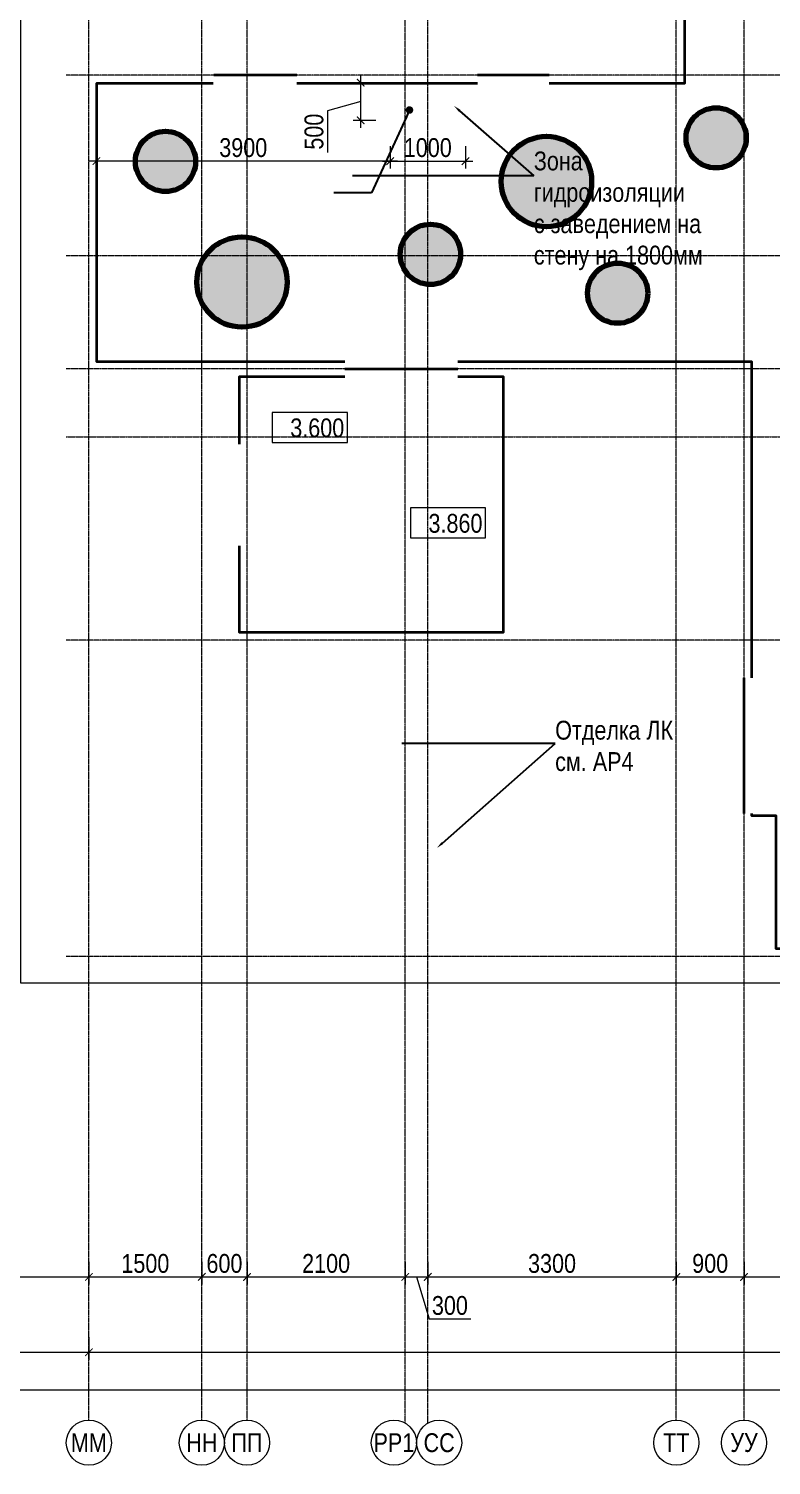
# Model space of a CAD drawing. Header units: millimetres. Extents: x -328335 to 1213373, y -208171 to 164144.
# Drawn here: x 93702 to 103561, y -6755 to 12317 of the extents above; entities that cross this region are included whole.
import ezdxf
from ezdxf import colors
from ezdxf.entities.mleader import LeaderData, LeaderLine
from ezdxf.enums import TextEntityAlignment as Align
from ezdxf.math import Vec2, Vec3

# ---------------------------------------------------------------- set-up
doc = ezdxf.new("R2010")
doc.units = ezdxf.units.MM
doc.header["$LTSCALE"] = 0.5
doc.linetypes.add('CENTER', pattern=[50.8, 31.75, -6.35, 6.35, -6.35])
doc.linetypes.add('DASHED', pattern=[19.05, 12.7, -6.35])
doc.layers.get('Defpoints').update_dxf_attribs({"color": 140})
for name, color, linetype, lineweight in [('АИ_Плинтус', 3, 'Continuous', 9), ('АИ_Полы', 1, 'Continuous', 9), ('АИ_Полы марка', 1, 'Continuous', 13), ('АИ_Полы_размеры', 7, 'Continuous', 5), ('АР6_потолок_отм', 5, 'Continuous', 5), ('АЦ_Бафы', 8, 'Continuous', 0), ('АЦ_Стены', 8, 'Continuous', 70), ('РД_Оси_размер', 8, 'Continuous', 0)]:
    doc.layers.add(name, color=color, linetype=linetype, lineweight=lineweight)
doc.layers.add('АИ_Т_Профиль', color=2, linetype='Continuous', lineweight=40, true_color=0xffff00)
doc.layers.add('РД_Оси_100', color=7, linetype='Continuous', lineweight=0, true_color=0x525252)
doc.layers.add('АР_Делит', color=120, linetype='Continuous', lineweight=0, plot=False)
doc.styles.add('Arial_Narrow_08', font='ARIALN.TTF', dxfattribs={"width": 0.8})
doc.styles.get("Standard").update_dxf_attribs({"font": 'romans.shx', "width": 0.75})
doc.styles.add('style1', font='ARIALN.TTF')
doc.styles.add('ккк', font='isocpeur.ttf', dxfattribs={"width": 0.85, "oblique": 15})
doc.dimstyles.new('Dim100_ареал', dxfattribs={"dimscale": 100, "dimtxt": 2.5, "dimasz": 1, "dimexe": 1, "dimexo": 1, "dimgap": 0.5, "dimtad": 1, "dimzin": 12, "dimdsep": 46, "dimtxsty": 'style1', "dimblk": 'ARCHTICK', "dimcen": 1, "dimdle": 1, "dimaunit": 1, "dimadec": 0, "dimazin": 3, "dimtfac": 1, "dimtmove": 1, "dimatfit": 3, "dimldrblk": 'OPEN30', "dimfxl": 2, "dimfxlon": 1, "dimtolj": 1, "dimtzin": 0, "dimlwd": 5, "dimlwe": 5, "dimarcsym": 0})

# ---------------------------------------------------------------- blocks, each defined once
blk = doc.blocks.new('A-iden')
at = {"linetype": 'Continuous', "lineweight": 5}
blk.add_circle((0, -4), 3, dxfattribs=at)
at = {"color": 0, "linetype": 'Continuous', "lineweight": 20, "style": 'ккк', "width": 0.85}
blk.add_attdef('ID', text='', height=4, dxfattribs=at).set_placement((0.31, -3.85), align=Align.MIDDLE_CENTER)
blk = doc.blocks.new('_ArchTick')
at = {"color": 0, "linetype": 'ByBlock', "const_width": 0.15}
blk.add_lwpolyline([(-0.5, -0.5), (0.5, 0.5)], dxfattribs=at)
blk = doc.blocks.new('*D391')
at = {"layer": 'Defpoints', "color": 0, "transparency": 16777216}
for p in [(91800, -3255), (94500, -3255), (94500, -4255)]:
    blk.add_point(p, dxfattribs=at)
at = {"layer": 'РД_Оси_размер', "color": 0, "lineweight": 5, "transparency": 16777216}
for p, q in [((91800, -4055), (91800, -4355)), ((94500, -4055), (94500, -4355)), ((91700, -4255), (94600, -4255))]:
    blk.add_line(p, q, dxfattribs=at)
at = {"layer": 'РД_Оси_размер', "color": 0, "lineweight": 5, "transparency": 16777216, "xscale": 100, "yscale": 100, "zscale": 100, "rotation": 180}
blk.add_blockref('_ArchTick', (91800, -4255), dxfattribs=at)
at = {"layer": 'РД_Оси_размер', "color": 0, "lineweight": 5, "transparency": 16777216, "xscale": 100, "yscale": 100, "zscale": 100}
blk.add_blockref('_ArchTick', (94500, -4255), dxfattribs=at)
at = {"layer": 'РД_Оси_размер', "color": 0, "transparency": 16777216, "insert": (93150, -4077), "char_height": 250, "attachment_point": 5, "style": 'style1'}
blk.add_mtext('\\A1;2700', dxfattribs=at)
blk = doc.blocks.new('_Open30')
at = {"color": 0, "linetype": 'ByBlock', "lineweight": -2}
for p, q in [((-1, 0.27), (0, 0)), ((0, 0), (-1, -0.27)), ((0, 0), (-1, 0))]:
    blk.add_line(p, q, dxfattribs=at)
blk = doc.blocks.new('*D392')
at = {"layer": 'Defpoints', "color": 0, "transparency": 16777216}
for p in [(94500, -3255), (96000, -3255), (96000, -4255)]:
    blk.add_point(p, dxfattribs=at)
at = {"layer": 'РД_Оси_размер', "color": 0, "lineweight": 5, "transparency": 16777216}
for p, q in [((94500, -4055), (94500, -4355)), ((96000, -4055), (96000, -4355)), ((94400, -4255), (96100, -4255))]:
    blk.add_line(p, q, dxfattribs=at)
at = {"layer": 'РД_Оси_размер', "color": 0, "lineweight": 5, "transparency": 16777216, "xscale": 100, "yscale": 100, "zscale": 100, "rotation": 180}
blk.add_blockref('_ArchTick', (94500, -4255), dxfattribs=at)
at = {"layer": 'РД_Оси_размер', "color": 0, "lineweight": 5, "transparency": 16777216, "xscale": 100, "yscale": 100, "zscale": 100}
blk.add_blockref('_ArchTick', (96000, -4255), dxfattribs=at)
at = {"layer": 'РД_Оси_размер', "color": 0, "transparency": 16777216, "insert": (95250, -4077), "char_height": 250, "attachment_point": 5, "style": 'style1'}
blk.add_mtext('\\A1;1500', dxfattribs=at)
blk = doc.blocks.new('*D393')
at = {"layer": 'Defpoints', "color": 0, "transparency": 16777216}
for p in [(96000, -3255), (96600, -3255), (96600, -4255)]:
    blk.add_point(p, dxfattribs=at)
at = {"layer": 'РД_Оси_размер', "color": 0, "lineweight": 5, "transparency": 16777216}
for p, q in [((96000, -4055), (96000, -4355)), ((96600, -4055), (96600, -4355)), ((95900, -4255), (96700, -4255))]:
    blk.add_line(p, q, dxfattribs=at)
at = {"layer": 'РД_Оси_размер', "color": 0, "lineweight": 5, "transparency": 16777216, "xscale": 100, "yscale": 100, "zscale": 100, "rotation": 180}
blk.add_blockref('_ArchTick', (96000, -4255), dxfattribs=at)
at = {"layer": 'РД_Оси_размер', "color": 0, "lineweight": 5, "transparency": 16777216, "xscale": 100, "yscale": 100, "zscale": 100}
blk.add_blockref('_ArchTick', (96600, -4255), dxfattribs=at)
at = {"layer": 'РД_Оси_размер', "color": 0, "transparency": 16777216, "insert": (96300, -4077), "char_height": 250, "attachment_point": 5, "style": 'style1'}
blk.add_mtext('\\A1;600', dxfattribs=at)
blk = doc.blocks.new('*D394')
at = {"layer": 'Defpoints', "color": 0, "transparency": 16777216}
for p in [(96600, -3255), (98700, -3255), (98700, -4255)]:
    blk.add_point(p, dxfattribs=at)
at = {"layer": 'РД_Оси_размер', "color": 0, "lineweight": 5, "transparency": 16777216}
for p, q in [((96600, -4055), (96600, -4355)), ((98700, -4055), (98700, -4355)), ((96500, -4255), (98800, -4255))]:
    blk.add_line(p, q, dxfattribs=at)
at = {"layer": 'РД_Оси_размер', "color": 0, "lineweight": 5, "transparency": 16777216, "xscale": 100, "yscale": 100, "zscale": 100, "rotation": 180}
blk.add_blockref('_ArchTick', (96600, -4255), dxfattribs=at)
at = {"layer": 'РД_Оси_размер', "color": 0, "lineweight": 5, "transparency": 16777216, "xscale": 100, "yscale": 100, "zscale": 100}
blk.add_blockref('_ArchTick', (98700, -4255), dxfattribs=at)
at = {"layer": 'РД_Оси_размер', "color": 0, "transparency": 16777216, "insert": (97650, -4077), "char_height": 250, "attachment_point": 5, "style": 'style1'}
blk.add_mtext('\\A1;2100', dxfattribs=at)
blk = doc.blocks.new('*D395')
at = {"layer": 'Defpoints', "color": 0, "transparency": 16777216}
for p in [(98700, -3255), (99000, -3255), (99000, -4255)]:
    blk.add_point(p, dxfattribs=at)
at = {"layer": 'РД_Оси_размер', "color": 0, "lineweight": 5, "transparency": 16777216}
for p, q in [((98700, -4055), (98700, -4355)), ((99000, -4055), (99000, -4355)), ((98600, -4255), (99100, -4255)), ((98850, -4255), (99017, -4813)), ((99017, -4813), (99570, -4813))]:
    blk.add_line(p, q, dxfattribs=at)
at = {"layer": 'РД_Оси_размер', "color": 0, "lineweight": 5, "transparency": 16777216, "xscale": 100, "yscale": 100, "zscale": 100, "rotation": 180}
blk.add_blockref('_ArchTick', (98700, -4255), dxfattribs=at)
at = {"layer": 'РД_Оси_размер', "color": 0, "lineweight": 5, "transparency": 16777216, "xscale": 100, "yscale": 100, "zscale": 100}
blk.add_blockref('_ArchTick', (99000, -4255), dxfattribs=at)
at = {"layer": 'РД_Оси_размер', "color": 0, "transparency": 16777216, "insert": (99294, -4635), "char_height": 250, "attachment_point": 5, "style": 'style1'}
blk.add_mtext('\\A1;300', dxfattribs=at)
blk = doc.blocks.new('*D396')
at = {"layer": 'Defpoints', "color": 0, "transparency": 16777216}
for p in [(99000, -3255), (102300, -3255), (102300, -4255)]:
    blk.add_point(p, dxfattribs=at)
at = {"layer": 'РД_Оси_размер', "color": 0, "lineweight": 5, "transparency": 16777216}
for p, q in [((99000, -4055), (99000, -4355)), ((102300, -4055), (102300, -4355)), ((98900, -4255), (102400, -4255))]:
    blk.add_line(p, q, dxfattribs=at)
at = {"layer": 'РД_Оси_размер', "color": 0, "lineweight": 5, "transparency": 16777216, "xscale": 100, "yscale": 100, "zscale": 100, "rotation": 180}
blk.add_blockref('_ArchTick', (99000, -4255), dxfattribs=at)
at = {"layer": 'РД_Оси_размер', "color": 0, "lineweight": 5, "transparency": 16777216, "xscale": 100, "yscale": 100, "zscale": 100}
blk.add_blockref('_ArchTick', (102300, -4255), dxfattribs=at)
at = {"layer": 'РД_Оси_размер', "color": 0, "transparency": 16777216, "insert": (100650, -4077), "char_height": 250, "attachment_point": 5, "style": 'style1'}
blk.add_mtext('\\A1;3300', dxfattribs=at)
blk = doc.blocks.new('*D397')
at = {"layer": 'Defpoints', "color": 0, "transparency": 16777216}
for p in [(102300, -3255), (103200, -3255), (103200, -4255)]:
    blk.add_point(p, dxfattribs=at)
at = {"layer": 'РД_Оси_размер', "color": 0, "lineweight": 5, "transparency": 16777216}
for p, q in [((102300, -4055), (102300, -4355)), ((103200, -4055), (103200, -4355)), ((102200, -4255), (103300, -4255))]:
    blk.add_line(p, q, dxfattribs=at)
at = {"layer": 'РД_Оси_размер', "color": 0, "lineweight": 5, "transparency": 16777216, "xscale": 100, "yscale": 100, "zscale": 100, "rotation": 180}
blk.add_blockref('_ArchTick', (102300, -4255), dxfattribs=at)
at = {"layer": 'РД_Оси_размер', "color": 0, "lineweight": 5, "transparency": 16777216, "xscale": 100, "yscale": 100, "zscale": 100}
blk.add_blockref('_ArchTick', (103200, -4255), dxfattribs=at)
at = {"layer": 'РД_Оси_размер', "color": 0, "transparency": 16777216, "insert": (102750, -4077), "char_height": 250, "attachment_point": 5, "style": 'style1'}
blk.add_mtext('\\A1;900', dxfattribs=at)
blk = doc.blocks.new('*D398')
at = {"layer": 'Defpoints', "color": 0, "transparency": 16777216}
for p in [(103200, -3255), (105300, -3255), (105300, -4255)]:
    blk.add_point(p, dxfattribs=at)
at = {"layer": 'РД_Оси_размер', "color": 0, "lineweight": 5, "transparency": 16777216}
for p, q in [((103200, -4055), (103200, -4355)), ((105300, -4055), (105300, -4355)), ((103100, -4255), (105400, -4255))]:
    blk.add_line(p, q, dxfattribs=at)
at = {"layer": 'РД_Оси_размер', "color": 0, "lineweight": 5, "transparency": 16777216, "xscale": 100, "yscale": 100, "zscale": 100, "rotation": 180}
blk.add_blockref('_ArchTick', (103200, -4255), dxfattribs=at)
at = {"layer": 'РД_Оси_размер', "color": 0, "lineweight": 5, "transparency": 16777216, "xscale": 100, "yscale": 100, "zscale": 100}
blk.add_blockref('_ArchTick', (105300, -4255), dxfattribs=at)
at = {"layer": 'РД_Оси_размер', "color": 0, "transparency": 16777216, "insert": (104250, -4077), "char_height": 250, "attachment_point": 5, "style": 'style1'}
blk.add_mtext('\\A1;2100', dxfattribs=at)
blk = doc.blocks.new('*D30')
at = {"layer": 'Defpoints', "color": 0, "transparency": 16777216}
for p in [(0, -3255), (114600, -3255), (114600, -5755)]:
    blk.add_point(p, dxfattribs=at)
at = {"layer": 'РД_Оси_размер', "color": 0, "lineweight": 5, "transparency": 16777216}
for p, q in [((0, -5555), (0, -5855)), ((114600, -5555), (114600, -5855)), ((-100, -5755), (114700, -5755))]:
    blk.add_line(p, q, dxfattribs=at)
at = {"layer": 'РД_Оси_размер', "color": 0, "lineweight": 5, "transparency": 16777216, "xscale": 100, "yscale": 100, "zscale": 100, "rotation": 180}
blk.add_blockref('_ArchTick', (0, -5755), dxfattribs=at)
at = {"layer": 'РД_Оси_размер', "color": 0, "lineweight": 5, "transparency": 16777216, "xscale": 100, "yscale": 100, "zscale": 100}
blk.add_blockref('_ArchTick', (114600, -5755), dxfattribs=at)
at = {"layer": 'РД_Оси_размер', "color": 0, "transparency": 16777216, "insert": (57300, -5577), "char_height": 250, "attachment_point": 5, "style": 'style1'}
blk.add_mtext('\\A1;114600', dxfattribs=at)
blk = doc.blocks.new('*D47')
at = {"layer": 'Defpoints', "color": 0, "transparency": 16777216}
for p in [(83100, -3255), (94500, -3255), (94500, -5255)]:
    blk.add_point(p, dxfattribs=at)
at = {"layer": 'РД_Оси_размер', "color": 0, "lineweight": 5, "transparency": 16777216}
for p, q in [((83100, -5055), (83100, -5355)), ((94500, -5055), (94500, -5355)), ((83000, -5255), (94600, -5255))]:
    blk.add_line(p, q, dxfattribs=at)
at = {"layer": 'РД_Оси_размер', "color": 0, "lineweight": 5, "transparency": 16777216, "xscale": 100, "yscale": 100, "zscale": 100, "rotation": 180}
blk.add_blockref('_ArchTick', (83100, -5255), dxfattribs=at)
at = {"layer": 'РД_Оси_размер', "color": 0, "lineweight": 5, "transparency": 16777216, "xscale": 100, "yscale": 100, "zscale": 100}
blk.add_blockref('_ArchTick', (94500, -5255), dxfattribs=at)
at = {"layer": 'РД_Оси_размер', "color": 0, "transparency": 16777216, "insert": (88800, -5077), "char_height": 250, "attachment_point": 5, "style": 'style1'}
blk.add_mtext('\\A1;11400', dxfattribs=at)
blk = doc.blocks.new('*D302')
at = {"layer": 'Defpoints', "color": 0, "transparency": 16777216}
for p in [(94500, -3255), (114600, -3255), (114600, -5255)]:
    blk.add_point(p, dxfattribs=at)
at = {"layer": 'РД_Оси_размер', "color": 0, "lineweight": 5, "transparency": 16777216}
for p, q in [((94500, -5055), (94500, -5355)), ((114600, -5055), (114600, -5355)), ((94400, -5255), (114700, -5255))]:
    blk.add_line(p, q, dxfattribs=at)
at = {"layer": 'РД_Оси_размер', "color": 0, "lineweight": 5, "transparency": 16777216, "xscale": 100, "yscale": 100, "zscale": 100, "rotation": 180}
blk.add_blockref('_ArchTick', (94500, -5255), dxfattribs=at)
at = {"layer": 'РД_Оси_размер', "color": 0, "lineweight": 5, "transparency": 16777216, "xscale": 100, "yscale": 100, "zscale": 100}
blk.add_blockref('_ArchTick', (114600, -5255), dxfattribs=at)
at = {"layer": 'РД_Оси_размер', "color": 0, "transparency": 16777216, "insert": (104550, -5077), "char_height": 250, "attachment_point": 5, "style": 'style1'}
blk.add_mtext('\\A1;20100', dxfattribs=at)
blk = doc.blocks.new('Отметка_план')
at = {"color": 7, "lineweight": 5}
blk.add_lwpolyline([(0, 0), (10, 0), (10, 4), (0, 4)], close=True, dxfattribs=at)
at = {"style": 'Arial_Narrow_08', "width": 0.8}
blk.add_attdef('OTMG', text='', height=2.5, dxfattribs=at).set_placement((9.06, 0.7), align=Align.RIGHT)
blk = doc.blocks.new('*D237')
at = {"layer": 'Defpoints', "color": 0, "transparency": 16777216}
for p in [(98500, 11100), (99500, 11100), (99500, 10559)]:
    blk.add_point(p, dxfattribs=at)
at = {"layer": 'АИ_Полы_размеры', "color": 0, "lineweight": 5, "transparency": 16777216}
for p, q in [((98500, 10759), (98500, 10459)), ((99500, 10759), (99500, 10459)), ((98400, 10559), (99600, 10559))]:
    blk.add_line(p, q, dxfattribs=at)
at = {"layer": 'АИ_Полы_размеры', "color": 0, "lineweight": 5, "transparency": 16777216, "xscale": 100, "yscale": 100, "zscale": 100, "rotation": 180}
blk.add_blockref('_ArchTick', (98500, 10559), dxfattribs=at)
at = {"layer": 'АИ_Полы_размеры', "color": 0, "lineweight": 5, "transparency": 16777216, "xscale": 100, "yscale": 100, "zscale": 100}
blk.add_blockref('_ArchTick', (99500, 10559), dxfattribs=at)
at = {"layer": 'АИ_Полы_размеры', "color": 0, "transparency": 16777216, "insert": (99000, 10737), "char_height": 250, "attachment_point": 5, "style": 'style1'}
blk.add_mtext('\\A1;1000', dxfattribs=at)
blk = doc.blocks.new('*D238')
at = {"layer": 'Defpoints', "color": 0, "transparency": 16777216}
for p in [(98110, 11600), (99500, 11600), (99500, 11100)]:
    blk.add_point(p, dxfattribs=at)
at = {"layer": 'АИ_Полы_размеры', "color": 0, "lineweight": 5, "transparency": 16777216}
for p, q in [((98110, 11000), (98110, 11700)), ((98310, 11600), (98010, 11600)), ((98110, 11350), (97667, 11226)), ((97667, 11226), (97667, 10674)), ((98310, 11100), (98010, 11100))]:
    blk.add_line(p, q, dxfattribs=at)
at = {"layer": 'АИ_Полы_размеры', "color": 0, "lineweight": 5, "transparency": 16777216, "xscale": 100, "yscale": 100, "zscale": 100}
for p, rotation in [((98110, 11600), 90), ((98110, 11100), 270)]:
    blk.add_blockref('_ArchTick', p, dxfattribs=dict(at, rotation=rotation))
at = {"layer": 'АИ_Полы_размеры', "color": 0, "transparency": 16777216, "insert": (97490, 10950), "char_height": 250, "attachment_point": 5, "rotation": 90, "style": 'style1'}
blk.add_mtext('\\A1;500', dxfattribs=at)
blk = doc.blocks.new('*D239')
at = {"layer": 'Defpoints', "color": 0, "transparency": 16777216}
for p in [(94600, 11100), (98500, 11100), (94600, 10559)]:
    blk.add_point(p, dxfattribs=at)
at = {"layer": 'АИ_Полы_размеры', "color": 0, "lineweight": 5, "transparency": 16777216}
for p, q in [((94600, 10759), (94600, 10459)), ((98500, 10759), (98500, 10459)), ((98600, 10559), (94500, 10559))]:
    blk.add_line(p, q, dxfattribs=at)
at = {"layer": 'АИ_Полы_размеры', "color": 0, "lineweight": 5, "transparency": 16777216, "xscale": 100, "yscale": 100, "zscale": 100, "rotation": 180}
blk.add_blockref('_ArchTick', (94600, 10559), dxfattribs=at)
at = {"layer": 'АИ_Полы_размеры', "color": 0, "lineweight": 5, "transparency": 16777216, "xscale": 100, "yscale": 100, "zscale": 100}
blk.add_blockref('_ArchTick', (98500, 10559), dxfattribs=at)
at = {"layer": 'АИ_Полы_размеры', "color": 0, "transparency": 16777216, "insert": (96550, 10737), "char_height": 250, "attachment_point": 5, "style": 'style1'}
blk.add_mtext('\\A1;3900', dxfattribs=at)
blk = doc.blocks.new('Баф_сер2_1200')
at = {"layer": 'АЦ_Стены', "true_color": 0x545671}
h = blk.add_hatch(color=251, dxfattribs=at)
h.dxf.hatch_style = 1
h.paths.add_polyline_path([(600, -13, 1), (-600, -13, 1)])
at = {"layer": 'АЦ_Стены', "color": 251, "true_color": 0x545671}
blk.add_circle((0, -13), 600, dxfattribs=at)
blk = doc.blocks.new('Баф_сер2_800')
at = {"layer": 'АЦ_Стены', "true_color": 0x545671}
h = blk.add_hatch(color=251, dxfattribs=at)
h.dxf.hatch_style = 1
h.paths.add_polyline_path([(400, 0, 1), (-400, 0, 1)])
at = {"layer": 'АЦ_Стены', "color": 251, "true_color": 0x545671}
blk.add_circle((0, 0), 400, dxfattribs=at)
blk = doc.blocks.new('_Dot')
at = {"color": 0, "linetype": 'ByBlock', "lineweight": -2}
blk.add_line((-0.5, 0), (-1, 0), dxfattribs=at)
at = {"color": 0, "linetype": 'ByBlock', "const_width": 0.5}
blk.add_lwpolyline([(-0.25, 0, 1), (0.25, 0, 1)], format="xyb", close=True, dxfattribs=at)
blk = doc.blocks.new('СОШ_2200_АР_ОСИ_М100_28.05.24')
at = {"layer": 'АР_Делит', "color": 5, "linetype": 'DASHED'}
blk.add_lwpolyline([(114955, 135155), (114955, -355), (93595.036, -355), (93595.036, 13855), (94145, 13855), (94145, 68320), (66055, 68320), (66055, 13857.73), (83455, 13857.73), (83455, -355), (45245, -355), (45245, 13145), (44695, 13145), (44695, 26755), (45245, 26755), (45245, 68320), (20455, 68320), (20455, 26755), (27955, 26755), (27955, 13145), (-355, 13145), (-355, 100855), (37145, 100855), (37145, 129155)], dxfattribs=at)
at = {"layer": 'РД_Оси_100', "color": 8, "linetype": 'CENTER', "true_color": 0x808080}
for p, q in [((94500, -6155), (94500, 139938.679)), ((96000, -6155), (96000, 139938.679)), ((102300, -6155), (102300, 139938.679)), ((119910, 11700), (94200, 11700)), ((119910, 9300), (94200, 9300)), ((119910, 7800), (94200, 7800)), ((119910, 4200), (94200, 4200)), ((119910, 0), (94200, 0))]:
    blk.add_line(p, q, dxfattribs=at)
for points in [[(96600, -6155), (96600, 139938.679)], [(98700, -6194.98), (98700, 139538.679), (98550, 139938.679)], [(99000, -6195.83), (99000, 139538.679), (99150, 139938.679)], [(103200, -6155), (103200, 139938.679)], [(94200, 6900), (119910, 6900)]]:
    blk.add_lwpolyline(points, dxfattribs=at)
at = {"layer": 'РД_Оси_100', "color": 0}
ref = blk.add_blockref('A-iden', (94500, -6054.999), dxfattribs=dict(at, xscale=100, yscale=100, zscale=100))
ref.add_attrib('ID', 'ММ', dxfattribs={"layer": '0', "linetype": 'Continuous', "height": 250, "style": 'style1'}).set_placement((94500, -6454.999), align=Align.MIDDLE)
ref = blk.add_blockref('A-iden', (96000, -6054.999), dxfattribs=dict(at, xscale=100, yscale=100, zscale=100))
ref.add_attrib('ID', 'НН', dxfattribs={"layer": '0', "linetype": 'Continuous', "height": 250, "style": 'style1'}).set_placement((96000, -6454.999), align=Align.MIDDLE)
ref = blk.add_blockref('A-iden', (96599.266, -6054.999), dxfattribs=dict(at, xscale=100, yscale=100, zscale=100))
ref.add_attrib('ID', 'ПП', dxfattribs={"layer": '0', "linetype": 'Continuous', "height": 250, "style": 'style1'}).set_placement((96599.266, -6454.999), align=Align.MIDDLE)
ref = blk.add_blockref('A-iden', (98550.367, -6054.999), dxfattribs=dict(at, xscale=100, yscale=100, zscale=100))
ref.add_attrib('ID', 'РР1', dxfattribs={"layer": '0', "linetype": 'Continuous', "height": 250, "style": 'style1'}).set_placement((98550.367, -6454.999), align=Align.MIDDLE)
ref = blk.add_blockref('A-iden', (99151.101, -6054.999), dxfattribs=dict(at, xscale=100, yscale=100, zscale=100))
ref.add_attrib('ID', 'СС', dxfattribs={"layer": '0', "linetype": 'Continuous', "height": 250, "style": 'style1'}).set_placement((99151.101, -6454.999), align=Align.MIDDLE)
ref = blk.add_blockref('A-iden', (102300, -6054.999), dxfattribs=dict(at, xscale=100, yscale=100, zscale=100))
ref.add_attrib('ID', 'ТТ', dxfattribs={"layer": '0', "linetype": 'Continuous', "height": 250, "style": 'style1'}).set_placement((102300, -6454.999), align=Align.MIDDLE)
ref = blk.add_blockref('A-iden', (103199.266, -6054.999), dxfattribs=dict(at, xscale=100, yscale=100, zscale=100))
ref.add_attrib('ID', 'УУ', dxfattribs={"layer": '0', "linetype": 'Continuous', "height": 250, "style": 'style1'}).set_placement((103199.266, -6454.999), align=Align.MIDDLE)
at = {"layer": 'РД_Оси_размер'}
for base, p1, p2, picture, middle in [((114600, -5755), (0, -3255), (114600, -3255), '*D30', (57300, -5577.357)), ((94500, -5255), (83100, -3255), (94500, -3255), '*D47', (88800, -5077.357)), ((94500, -4255), (91800, -3255), (94500, -3255), '*D391', (93150, -4077.357)), ((96000, -4255), (94500, -3255), (96000, -3255), '*D392', (95250, -4077.357)), ((114600, -5255), (94500, -3255), (114600, -3255), '*D302', (104550, -5077.357)), ((96600, -4255), (96000, -3255), (96600, -3255), '*D393', (96300, -4077.357)), ((98700, -4255), (96600, -3255), (98700, -3255), '*D394', (97650, -4077.357)), ((99000, -4255), (98700, -3255), (99000, -3255), '*D395', (99067.379, -4635.286)), ((102300, -4255), (99000, -3255), (102300, -3255), '*D396', (100650, -4077.357)), ((103200, -4255), (102300, -3255), (103200, -3255), '*D397', (102750, -4077.357)), ((105300, -4255), (103200, -3255), (105300, -3255), '*D398', (104250, -4077.357))]:
    dim = blk.add_linear_dim(base=base, p1=p1, p2=p2, dimstyle='Dim100_ареал', dxfattribs=at)
    dim.commit()
    dim.dimension.update_dxf_attribs({"geometry": picture, "text_midpoint": middle})

msp = doc.modelspace()

# ---------------------------------------------------------------- linework, layer by layer
at = {"layer": 'АИ_Плинтус', "color": 24, "linetype": 'ByBlock', "lineweight": 35, "true_color": 0xa52900}
for points in [[(102410, 15490), (102410, 11590), (100610, 11590)], [(96150, 11590), (94600, 11590), (94600, 7900), (97900, 7900)], [(99660, 11590), (97259.993, 11590)], [(99400, 7900), (103300, 7900), (103300, 3700)], [(103300, 1900), (103300, 1870), (103620, 1870), (103620, 105.917), (106690, 105.917), (106690, 900)]]:
    msp.add_lwpolyline(points, dxfattribs=at)
at = {"layer": 'АИ_Плинтус', "color": 160, "linetype": 'ByBlock', "lineweight": 35, "true_color": 0x003fff}
for points in [[(96500, 6800), (96500, 7700), (97900, 7700)], [(99400, 7700), (100000, 7700), (100000, 4300), (96500, 4300), (96500, 5450)]]:
    msp.add_lwpolyline(points, dxfattribs=at)
at = {"layer": 'АИ_Т_Профиль', "linetype": 'ByBlock', "lineweight": 35}
for points in [[(97259.993, 11700), (96159.993, 11700)], [(100610, 11700), (99660, 11700)], [(97900, 7800), (99400, 7800)], [(103200, 1900), (103200, 3700)]]:
    msp.add_lwpolyline(points, dxfattribs=at)

# ---------------------------------------------------------------- block references
at = {"layer": 'АР6_потолок_отм'}
ref = msp.add_blockref('Отметка_план', (96933.488, 6823.098), dxfattribs=dict(at, xscale=100, yscale=100, zscale=100))
ref.add_attrib('OTMG', '3.600', dxfattribs={"layer": '0', "color": 0, "height": 250, "style": 'style1'}).set_placement((97890.906, 7142.914), align=Align.TOP_RIGHT)
ref = msp.add_blockref('Отметка_план', (98768.677, 5555.707), dxfattribs=dict(at, xscale=100, yscale=100, zscale=100))
ref.add_attrib('OTMG', '3.860', dxfattribs={"layer": '0', "color": 0, "height": 250, "style": 'style1'}).set_placement((99726.095, 5875.524), align=Align.TOP_RIGHT)
at = {"layer": 'АЦ_Бафы'}
for name, p in [('Баф_сер2_800', (102829.274, 10867.829)), ('Баф_сер2_800', (95517.522, 10554.788)), ('Баф_сер2_1200', (100575.747, 10301.101)), ('Баф_сер2_1200', (96533.247, 8966.638)), ('Баф_сер2_800', (99035.267, 9321.039)), ('Баф_сер2_800', (101521.631, 8805.442))]:
    msp.add_blockref(name, p, dxfattribs=at)
at = {"layer": 'РД_Оси_100'}
msp.add_blockref('СОШ_2200_АР_ОСИ_М100_28.05.24', (0, 0), dxfattribs=at)

# ---------------------------------------------------------------- dimensions: what is measured, and where the dimension line sits
at = {"layer": 'АИ_Полы_размеры'}
dim = msp.add_linear_dim(base=(98110.42, 11600), p1=(99500, 11100), p2=(99500, 11600), angle=90, dimstyle='Dim100_ареал', dxfattribs=at)
dim.commit()
dim.dimension.update_dxf_attribs({"geometry": '*D238', "text_midpoint": (97667.345, 11176.196), "dimtype": 160})
for base, p2, picture, middle in [((94600, 10559.14), (94600, 11100), '*D239', (96550, 10736.783)), ((99500, 10559.14), (99500, 11100), '*D237', (99000, 10736.783))]:
    dim = msp.add_linear_dim(base=base, p1=(98500, 11100), p2=p2, dimstyle='Dim100_ареал', dxfattribs=at)
    dim.commit()
    dim.dimension.update_dxf_attribs({"geometry": picture, "text_midpoint": middle})

# ---------------------------------------------------------------- leaders
at = {"layer": 'АИ_Полы', "color": 7, "lineweight": 0}
ml = msp.add_multileader_mtext('Standard', dxfattribs=at)
ml.set_content('Зона гидроизоляции\\Pс заведением на стену на 1800мм', color=7, style='style1')
ml.set_leader_properties()
ml.build(insert=Vec2(0, 0))
ml.multileader.update_dxf_attribs({"text_left_attachment_type": 6, "text_right_attachment_type": 6, "dogleg_length": 0.36, "arrow_head_size": 100})
ctx = ml.context
ctx.base_point, ctx.char_height, ctx.arrow_head_size, ctx.landing_gap_size, ctx.plane_origin = Vec3(100408.21, 10362.991), 250, 100, 0, Vec3(172722.445, -8064.662)
ctx.left_attachment, ctx.right_attachment = 6, 6
notes = []
notes.append((ctx, [(0, (1, 1, 0), (100407.85, 10362.991), (1, 0), 0.36, [(1, [(99347.658, 11293.534)], 0, [])])]))
ctx.mtext.insert, ctx.mtext.width, ctx.mtext.defined_height, ctx.mtext.flow_direction = Vec3(100408.21, 10686.491), 2384.53574, 799.326, 5
ml = msp.add_multileader_mtext('Standard', dxfattribs=at)
ml.set_content('Отделка ЛК \\Pсм. АР4', color=7, style='style1')
ml.set_leader_properties()
ml.build(insert=Vec2(0, 0))
ml.multileader.update_dxf_attribs({"text_left_attachment_type": 6, "text_right_attachment_type": 6, "dogleg_length": 0.36, "arrow_head_size": 100})
ctx = ml.context
ctx.base_point, ctx.char_height, ctx.arrow_head_size, ctx.landing_gap_size, ctx.plane_origin = Vec3(100691.59, 2828.971), 250, 100, 0, Vec3(173052.024, -15876.635)
ctx.left_attachment, ctx.right_attachment = 6, 6
notes.append((ctx, [(0, (1, 1, 0), (100691.23, 2828.971), (1, 0), 0.36, [(1, [(99120.016, 1439.589)], 0, [])])]))
ctx.mtext.insert, ctx.mtext.width, ctx.mtext.defined_height, ctx.mtext.flow_direction = Vec3(100691.59, 3128.971), 2384.53574, 799.326, 5
at = {"layer": 'АИ_Полы марка', "color": 0}
ml = msp.add_multileader_mtext('Standard', dxfattribs=at)
ml.set_content('')
ml.set_leader_properties()
ml.set_arrow_properties(name='DOT')
ml.build(insert=Vec2(0, 0))
ml.multileader.update_dxf_attribs({"text_right_attachment_type": 6, "dogleg_length": 3, "arrow_head_size": 100, "scale": 100})
ctx = ml.context
ctx.base_point, ctx.scale, ctx.char_height, ctx.arrow_head_size, ctx.landing_gap_size, ctx.plane_origin = Vec3(97551.726, 10261.068), 100, 250, 100, 200, Vec3(98757.176, 11237.274)
ctx.right_attachment, ctx.text_align_type = 6, 2
notes.append((ctx, [(0, (1, 1, 0), (98251.726, 10136.068), (-1, 0), 300, [(0, [(98757.176, 11237.274)], 0, [])])]))
ctx.mtext.insert, ctx.mtext.alignment, ctx.mtext.flow_direction = Vec3(97751.726, 10386.068), 3, 5
for ctx, leaders in notes:
    for number, flags, end, landing, length, lines in leaders:
        leader = LeaderData()
        leader.index, (leader.has_last_leader_line, leader.has_dogleg_vector, leader.attachment_direction) = number, flags
        leader.last_leader_point, leader.dogleg_vector, leader.dogleg_length = Vec3(end), Vec3(landing), length
        for number, points, colour, breaks in lines:
            line = LeaderLine()
            line.index, line.vertices, line.color, line.breaks = number, Vec3.list(points), colors.encode_raw_color(colour), breaks
            leader.lines.append(line)
        ctx.leaders.append(leader)

doc.saveas('drawing.dxf')
